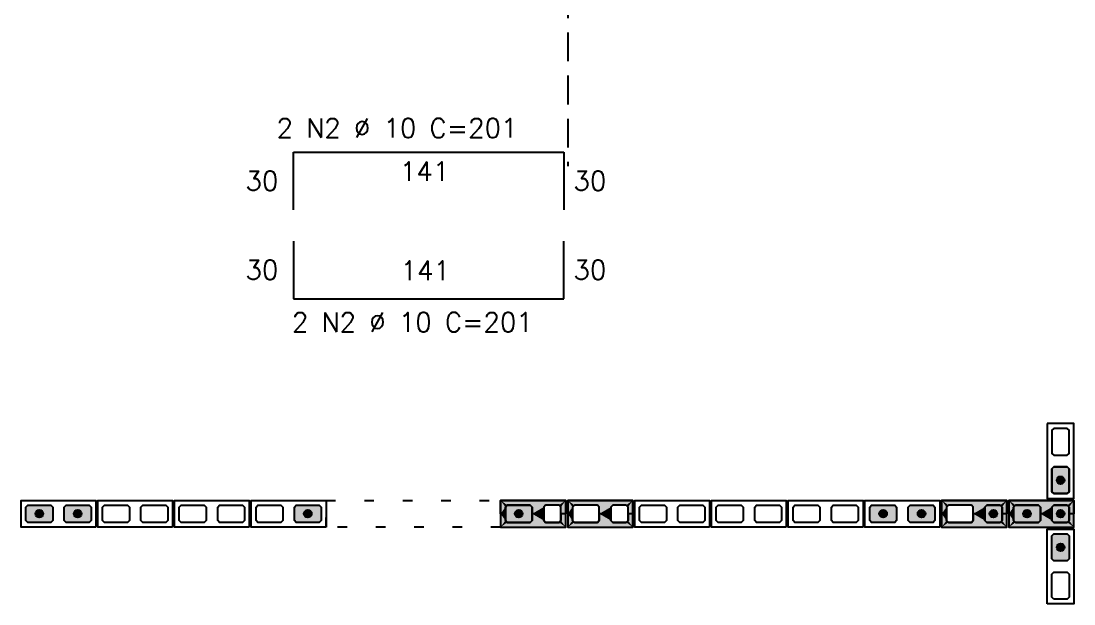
# Model space of a CAD drawing. Extents: x -1.9 to 86, y -1.6 to 61.
# Drawn here: x 50.12 to 61.1, y 14.83 to 20.91 of the extents above; entities that cross this region are included whole.
import ezdxf

# ---------------------------------------------------------------- set-up
doc = ezdxf.new("R2010")
doc.units = 0
doc.header["$MEASUREMENT"] = 0
doc.linetypes.add('ESTILO_TQS_0001', pattern=[0.45, 0.3, -0.15])
doc.linetypes.add('ESTILO_TQS_0002', pattern=[0.4, 0.1, -0.3])
for name, color, linetype in [('PENA_01', 1, 'CONTINUOUS'), ('PENA_02', 2, 'CONTINUOUS'), ('PENA_03', 3, 'CONTINUOUS'), ('PENA_05', 5, 'CONTINUOUS'), ('PENA_11', 252, 'CONTINUOUS'), ('PENA_21', 100, 'CONTINUOUS')]:
    doc.layers.add(name, color=color, linetype=linetype)
doc.styles.get("Standard").update_dxf_attribs({"font": 'ROMANS.SHX'})

msp = doc.modelspace()

# ---------------------------------------------------------------- linework, layer by layer
at = {"layer": 'PENA_01', "linetype": 'ESTILO_TQS_0001'}
msp.add_line((55.816, 23.038), (55.816, 19.394), dxfattribs=at)
at = {"layer": 'PENA_01', "linetype": 'Continuous'}
for points in [[(60.886, 16.66), (60.866, 16.64), (60.866, 16.4), (60.886, 16.38), (61.026, 16.38), (61.046, 16.4), (61.046, 16.64), (61.026, 16.66), (60.886, 16.66)], [(60.886, 16.26), (60.866, 16.24), (60.866, 16), (60.886, 15.98), (61.026, 15.98), (61.046, 16), (61.046, 16.24), (61.026, 16.26), (60.886, 16.26)], [(50.446, 15.7), (50.426, 15.68), (50.186, 15.68), (50.166, 15.7), (50.166, 15.84), (50.186, 15.86), (50.426, 15.86), (50.446, 15.84), (50.446, 15.7)], [(50.846, 15.7), (50.826, 15.68), (50.586, 15.68), (50.566, 15.7), (50.566, 15.84), (50.586, 15.86), (50.826, 15.86), (50.846, 15.84), (50.846, 15.7)], [(51.246, 15.7), (51.226, 15.68), (50.986, 15.68), (50.966, 15.7), (50.966, 15.84), (50.986, 15.86), (51.226, 15.86), (51.246, 15.84), (51.246, 15.7)], [(51.646, 15.7), (51.626, 15.68), (51.386, 15.68), (51.366, 15.7), (51.366, 15.84), (51.386, 15.86), (51.626, 15.86), (51.646, 15.84), (51.646, 15.7)], [(52.046, 15.7), (52.026, 15.68), (51.786, 15.68), (51.766, 15.7), (51.766, 15.84), (51.786, 15.86), (52.026, 15.86), (52.046, 15.84), (52.046, 15.7)], [(52.446, 15.7), (52.426, 15.68), (52.186, 15.68), (52.166, 15.7), (52.166, 15.84), (52.186, 15.86), (52.426, 15.86), (52.446, 15.84), (52.446, 15.7)], [(52.846, 15.7), (52.826, 15.68), (52.586, 15.68), (52.566, 15.7), (52.566, 15.84), (52.586, 15.86), (52.826, 15.86), (52.846, 15.84), (52.846, 15.7)], [(53.246, 15.7), (53.226, 15.68), (52.986, 15.68), (52.966, 15.7), (52.966, 15.84), (52.986, 15.86), (53.226, 15.86), (53.246, 15.84), (53.246, 15.7)], [(55.426, 15.86), (55.186, 15.86), (55.166, 15.84), (55.166, 15.7), (55.186, 15.68), (55.426, 15.68), (55.446, 15.7), (55.446, 15.84), (55.426, 15.86)], [(55.726, 15.86), (55.586, 15.86), (55.566, 15.84), (55.566, 15.7), (55.586, 15.68), (55.726, 15.68), (55.746, 15.7), (55.746, 15.84), (55.726, 15.86)], [(56.126, 15.86), (55.886, 15.86), (55.866, 15.84), (55.866, 15.7), (55.886, 15.68), (56.126, 15.68), (56.146, 15.7), (56.146, 15.84), (56.126, 15.86)], [(56.426, 15.86), (56.286, 15.86), (56.266, 15.84), (56.266, 15.7), (56.286, 15.68), (56.426, 15.68), (56.446, 15.7), (56.446, 15.84), (56.426, 15.86)], [(56.846, 15.7), (56.826, 15.68), (56.586, 15.68), (56.566, 15.7), (56.566, 15.84), (56.586, 15.86), (56.826, 15.86), (56.846, 15.84), (56.846, 15.7)], [(57.246, 15.7), (57.226, 15.68), (56.986, 15.68), (56.966, 15.7), (56.966, 15.84), (56.986, 15.86), (57.226, 15.86), (57.246, 15.84), (57.246, 15.7)], [(57.646, 15.7), (57.626, 15.68), (57.386, 15.68), (57.366, 15.7), (57.366, 15.84), (57.386, 15.86), (57.626, 15.86), (57.646, 15.84), (57.646, 15.7)], [(58.046, 15.7), (58.026, 15.68), (57.786, 15.68), (57.766, 15.7), (57.766, 15.84), (57.786, 15.86), (58.026, 15.86), (58.046, 15.84), (58.046, 15.7)], [(58.446, 15.7), (58.426, 15.68), (58.186, 15.68), (58.166, 15.7), (58.166, 15.84), (58.186, 15.86), (58.426, 15.86), (58.446, 15.84), (58.446, 15.7)], [(58.846, 15.7), (58.826, 15.68), (58.586, 15.68), (58.566, 15.7), (58.566, 15.84), (58.586, 15.86), (58.826, 15.86), (58.846, 15.84), (58.846, 15.7)], [(59.246, 15.7), (59.226, 15.68), (58.986, 15.68), (58.966, 15.7), (58.966, 15.84), (58.986, 15.86), (59.226, 15.86), (59.246, 15.84), (59.246, 15.7)], [(59.646, 15.7), (59.626, 15.68), (59.386, 15.68), (59.366, 15.7), (59.366, 15.84), (59.386, 15.86), (59.626, 15.86), (59.646, 15.84), (59.646, 15.7)], [(60.026, 15.86), (59.786, 15.86), (59.766, 15.84), (59.766, 15.7), (59.786, 15.68), (60.026, 15.68), (60.046, 15.7), (60.046, 15.84), (60.026, 15.86)], [(60.326, 15.86), (60.186, 15.86), (60.166, 15.84), (60.166, 15.7), (60.186, 15.68), (60.326, 15.68), (60.346, 15.7), (60.346, 15.84), (60.326, 15.86)], [(60.726, 15.86), (60.486, 15.86), (60.466, 15.84), (60.466, 15.7), (60.486, 15.68), (60.726, 15.68), (60.746, 15.7), (60.746, 15.84), (60.726, 15.86)], [(61.026, 15.86), (60.886, 15.86), (60.866, 15.84), (60.866, 15.7), (60.886, 15.68), (61.026, 15.68), (61.046, 15.7), (61.046, 15.84), (61.026, 15.86)], [(60.886, 15.28), (60.866, 15.3), (60.866, 15.54), (60.886, 15.56), (61.026, 15.56), (61.046, 15.54), (61.046, 15.3), (61.026, 15.28), (60.886, 15.28)], [(60.886, 14.88), (60.866, 14.9), (60.866, 15.14), (60.886, 15.16), (61.026, 15.16), (61.046, 15.14), (61.046, 14.9), (61.026, 14.88), (60.886, 14.88)]]:
    msp.add_lwpolyline(points, dxfattribs=at)
at = {"layer": 'PENA_02', "linetype": 'Continuous'}
for points in [[(60.816, 16.71), (60.816, 15.93), (61.096, 15.93), (61.096, 16.71), (60.816, 16.71)], [(50.896, 15.63), (50.116, 15.63), (50.116, 15.91), (50.896, 15.91), (50.896, 15.63)], [(51.696, 15.63), (50.916, 15.63), (50.916, 15.91), (51.696, 15.91), (51.696, 15.63)], [(52.496, 15.63), (51.716, 15.63), (51.716, 15.91), (52.496, 15.91), (52.496, 15.63)], [(53.296, 15.63), (52.516, 15.63), (52.516, 15.91), (53.296, 15.91), (53.296, 15.63)], [(55.796, 15.91), (55.116, 15.91), (55.116, 15.63), (55.796, 15.63), (55.796, 15.91)], [(56.496, 15.91), (55.816, 15.91), (55.816, 15.63), (56.496, 15.63), (56.496, 15.91)], [(57.296, 15.63), (56.516, 15.63), (56.516, 15.91), (57.296, 15.91), (57.296, 15.63)], [(58.096, 15.63), (57.316, 15.63), (57.316, 15.91), (58.096, 15.91), (58.096, 15.63)], [(58.896, 15.63), (58.116, 15.63), (58.116, 15.91), (58.896, 15.91), (58.896, 15.63)], [(59.696, 15.63), (58.916, 15.63), (58.916, 15.91), (59.696, 15.91), (59.696, 15.63)], [(60.396, 15.91), (59.716, 15.91), (59.716, 15.63), (60.396, 15.63), (60.396, 15.91)], [(61.096, 15.91), (60.416, 15.91), (60.416, 15.63), (61.096, 15.63), (61.096, 15.91)], [(60.816, 14.83), (60.816, 15.61), (61.096, 15.61), (61.096, 14.83), (60.816, 14.83)]]:
    msp.add_lwpolyline(points, dxfattribs=at)
at = {"layer": 'PENA_03', "linetype": 'Continuous'}
for points in [[(60.886, 15.98), (60.866, 16), (60.866, 16.24), (60.886, 16.26), (61.026, 16.26), (61.046, 16.24), (61.046, 16), (61.026, 15.98), (60.886, 15.98)], [(50.166, 15.84), (50.186, 15.86), (50.426, 15.86), (50.446, 15.84), (50.446, 15.7), (50.426, 15.68), (50.186, 15.68), (50.166, 15.7), (50.166, 15.84)], [(50.566, 15.84), (50.586, 15.86), (50.826, 15.86), (50.846, 15.84), (50.846, 15.7), (50.826, 15.68), (50.586, 15.68), (50.566, 15.7), (50.566, 15.84)], [(53.246, 15.7), (53.226, 15.68), (52.986, 15.68), (52.966, 15.7), (52.966, 15.84), (52.986, 15.86), (53.226, 15.86), (53.246, 15.84), (53.246, 15.7)], [(55.446, 15.7), (55.426, 15.68), (55.186, 15.68), (55.166, 15.7), (55.166, 15.84), (55.186, 15.86), (55.426, 15.86), (55.446, 15.84), (55.446, 15.7)], [(59.246, 15.7), (59.226, 15.68), (58.986, 15.68), (58.966, 15.7), (58.966, 15.84), (58.986, 15.86), (59.226, 15.86), (59.246, 15.84), (59.246, 15.7)], [(59.646, 15.7), (59.626, 15.68), (59.386, 15.68), (59.366, 15.7), (59.366, 15.84), (59.386, 15.86), (59.626, 15.86), (59.646, 15.84), (59.646, 15.7)], [(60.186, 15.68), (60.166, 15.7), (60.166, 15.84), (60.186, 15.86), (60.326, 15.86), (60.346, 15.84), (60.346, 15.7), (60.326, 15.68), (60.186, 15.68)], [(60.466, 15.84), (60.486, 15.86), (60.726, 15.86), (60.746, 15.84), (60.746, 15.7), (60.726, 15.68), (60.486, 15.68), (60.466, 15.7), (60.466, 15.84)], [(60.886, 15.68), (60.866, 15.7), (60.866, 15.84), (60.886, 15.86), (61.026, 15.86), (61.046, 15.84), (61.046, 15.7), (61.026, 15.68), (60.886, 15.68)], [(61.026, 15.56), (61.046, 15.54), (61.046, 15.3), (61.026, 15.28), (60.886, 15.28), (60.866, 15.3), (60.866, 15.54), (60.886, 15.56), (61.026, 15.56)]]:
    msp.add_lwpolyline(points, dxfattribs=at)
at = {"layer": 'PENA_03', "linetype": 'ESTILO_TQS_0002'}
msp.add_lwpolyline([(53.296, 15.63), (53.296, 15.91), (55.116, 15.91), (55.116, 15.63), (53.296, 15.63)], dxfattribs=at)
at = {"layer": 'PENA_03', "linetype": 'Continuous'}
for centre in [(60.956, 16.12), (50.306, 15.77), (50.706, 15.77), (53.106, 15.77), (55.306, 15.77), (59.106, 15.77), (59.506, 15.77), (60.256, 15.77), (60.606, 15.77), (60.956, 15.77), (60.956, 15.42)]:
    msp.add_circle(centre, 0.04, dxfattribs=at)
for points in [[(60.996, 16.12), (60.936, 16.155), (60.918, 16.134)], [(60.996, 16.12), (60.962, 16.16), (60.936, 16.155)], [(60.996, 16.12), (60.986, 16.146), (60.962, 16.16)], [(60.996, 16.12), (60.918, 16.134), (60.918, 16.106)], [(60.996, 16.12), (60.918, 16.106), (60.936, 16.086)], [(60.996, 16.12), (60.936, 16.086), (60.962, 16.081)], [(60.996, 16.12), (60.962, 16.081), (60.986, 16.094)], [(60.996, 16.12), (60.986, 16.094), (60.996, 16.12)], [(50.346, 15.77), (50.286, 15.805), (50.268, 15.784)], [(50.346, 15.77), (50.268, 15.784), (50.268, 15.756)], [(50.346, 15.77), (50.268, 15.756), (50.286, 15.736)], [(50.346, 15.77), (50.312, 15.81), (50.286, 15.805)], [(50.346, 15.77), (50.286, 15.736), (50.312, 15.731)], [(50.346, 15.77), (50.336, 15.796), (50.312, 15.81)], [(50.346, 15.77), (50.312, 15.731), (50.336, 15.744)], [(50.346, 15.77), (50.336, 15.744), (50.346, 15.77)], [(50.746, 15.77), (50.686, 15.805), (50.668, 15.784)], [(50.746, 15.77), (50.668, 15.784), (50.668, 15.756)], [(50.746, 15.77), (50.668, 15.756), (50.686, 15.736)], [(50.746, 15.77), (50.712, 15.81), (50.686, 15.805)], [(50.746, 15.77), (50.686, 15.736), (50.712, 15.731)], [(50.746, 15.77), (50.736, 15.796), (50.712, 15.81)], [(50.746, 15.77), (50.712, 15.731), (50.736, 15.744)], [(50.746, 15.77), (50.736, 15.744), (50.746, 15.77)], [(53.146, 15.77), (53.086, 15.805), (53.068, 15.784)], [(53.146, 15.77), (53.068, 15.784), (53.068, 15.756)], [(53.146, 15.77), (53.068, 15.756), (53.086, 15.736)], [(53.146, 15.77), (53.112, 15.81), (53.086, 15.805)], [(53.146, 15.77), (53.086, 15.736), (53.112, 15.731)], [(53.146, 15.77), (53.136, 15.796), (53.112, 15.81)], [(53.146, 15.77), (53.112, 15.731), (53.136, 15.744)], [(53.146, 15.77), (53.136, 15.744), (53.146, 15.77)], [(55.346, 15.77), (55.286, 15.805), (55.268, 15.784)], [(55.346, 15.77), (55.268, 15.784), (55.268, 15.756)], [(55.346, 15.77), (55.268, 15.756), (55.286, 15.736)], [(55.346, 15.77), (55.312, 15.81), (55.286, 15.805)], [(55.346, 15.77), (55.286, 15.736), (55.312, 15.731)], [(55.346, 15.77), (55.336, 15.796), (55.312, 15.81)], [(55.346, 15.77), (55.312, 15.731), (55.336, 15.744)], [(55.346, 15.77), (55.336, 15.744), (55.346, 15.77)], [(59.146, 15.77), (59.086, 15.805), (59.068, 15.784)], [(59.146, 15.77), (59.068, 15.784), (59.068, 15.756)], [(59.146, 15.77), (59.068, 15.756), (59.086, 15.736)], [(59.146, 15.77), (59.112, 15.81), (59.086, 15.805)], [(59.146, 15.77), (59.086, 15.736), (59.112, 15.731)], [(59.146, 15.77), (59.136, 15.796), (59.112, 15.81)], [(59.146, 15.77), (59.112, 15.731), (59.136, 15.744)], [(59.146, 15.77), (59.136, 15.744), (59.146, 15.77)], [(59.546, 15.77), (59.486, 15.805), (59.468, 15.784)], [(59.546, 15.77), (59.468, 15.784), (59.468, 15.756)], [(59.546, 15.77), (59.468, 15.756), (59.486, 15.736)], [(59.546, 15.77), (59.512, 15.81), (59.486, 15.805)], [(59.546, 15.77), (59.486, 15.736), (59.512, 15.731)], [(59.546, 15.77), (59.536, 15.796), (59.512, 15.81)], [(59.546, 15.77), (59.512, 15.731), (59.536, 15.744)], [(59.546, 15.77), (59.536, 15.744), (59.546, 15.77)], [(60.296, 15.77), (60.236, 15.805), (60.218, 15.784)], [(60.296, 15.77), (60.218, 15.784), (60.218, 15.756)], [(60.296, 15.77), (60.218, 15.756), (60.236, 15.736)], [(60.296, 15.77), (60.262, 15.81), (60.236, 15.805)], [(60.296, 15.77), (60.236, 15.736), (60.262, 15.731)], [(60.296, 15.77), (60.286, 15.796), (60.262, 15.81)], [(60.296, 15.77), (60.262, 15.731), (60.286, 15.744)], [(60.296, 15.77), (60.286, 15.744), (60.296, 15.77)], [(60.646, 15.77), (60.586, 15.805), (60.568, 15.784)], [(60.646, 15.77), (60.568, 15.784), (60.568, 15.756)], [(60.646, 15.77), (60.568, 15.756), (60.586, 15.736)], [(60.646, 15.77), (60.612, 15.81), (60.586, 15.805)], [(60.646, 15.77), (60.586, 15.736), (60.612, 15.731)], [(60.646, 15.77), (60.636, 15.796), (60.612, 15.81)], [(60.646, 15.77), (60.612, 15.731), (60.636, 15.744)], [(60.646, 15.77), (60.636, 15.744), (60.646, 15.77)], [(60.996, 15.77), (60.936, 15.805), (60.918, 15.784)], [(60.996, 15.77), (60.918, 15.784), (60.918, 15.756)], [(60.996, 15.77), (60.918, 15.756), (60.936, 15.736)], [(60.996, 15.77), (60.962, 15.81), (60.936, 15.805)], [(60.996, 15.77), (60.936, 15.736), (60.962, 15.731)], [(60.996, 15.77), (60.986, 15.796), (60.962, 15.81)], [(60.996, 15.77), (60.962, 15.731), (60.986, 15.744)], [(60.996, 15.77), (60.986, 15.744), (60.996, 15.77)], [(60.996, 15.42), (60.936, 15.455), (60.918, 15.434)], [(60.996, 15.42), (60.918, 15.434), (60.918, 15.406)], [(60.996, 15.42), (60.918, 15.406), (60.936, 15.386)], [(60.996, 15.42), (60.962, 15.46), (60.936, 15.455)], [(60.996, 15.42), (60.936, 15.386), (60.962, 15.381)], [(60.996, 15.42), (60.986, 15.446), (60.962, 15.46)], [(60.996, 15.42), (60.962, 15.381), (60.986, 15.394)], [(60.996, 15.42), (60.986, 15.394), (60.996, 15.42)]]:
    msp.add_solid(points, dxfattribs=at)
at = {"layer": 'PENA_05', "linetype": 'Continuous'}
for p, q in [((52.956, 18.94), (52.956, 19.54)), ((52.956, 19.54), (55.776, 19.54)), ((55.776, 19.54), (55.776, 18.94)), ((52.956, 18.612), (52.956, 18.012)), ((55.776, 18.012), (55.776, 18.612)), ((52.956, 18.012), (55.776, 18.012))]:
    msp.add_line(p, q, dxfattribs=at)
at = {"layer": 'PENA_11', "linetype": 'Continuous'}
for points in [[(60.886, 15.98), (60.866, 16.24), (60.886, 16.26)], [(60.886, 15.98), (60.886, 16.26), (61.026, 16.26)], [(60.886, 15.98), (61.026, 16.26), (61.046, 16.24)], [(60.886, 15.98), (60.866, 16), (60.866, 16.24)], [(60.886, 15.98), (61.046, 16.24), (61.046, 16)], [(60.886, 15.98), (61.046, 16), (61.026, 15.98)], [(60.886, 15.98), (61.026, 15.98), (60.886, 15.98)], [(50.166, 15.84), (50.186, 15.86), (50.426, 15.86)], [(50.166, 15.84), (50.426, 15.86), (50.446, 15.84)], [(50.166, 15.84), (50.446, 15.84), (50.446, 15.7)], [(50.166, 15.84), (50.446, 15.7), (50.426, 15.68)], [(50.166, 15.84), (50.426, 15.68), (50.186, 15.68)], [(50.166, 15.84), (50.186, 15.68), (50.166, 15.7)], [(50.166, 15.84), (50.166, 15.7), (50.166, 15.84)], [(50.566, 15.84), (50.586, 15.86), (50.826, 15.86)], [(50.566, 15.84), (50.826, 15.86), (50.846, 15.84)], [(50.566, 15.84), (50.846, 15.84), (50.846, 15.7)], [(50.566, 15.84), (50.846, 15.7), (50.826, 15.68)], [(50.566, 15.84), (50.826, 15.68), (50.586, 15.68)], [(50.566, 15.84), (50.586, 15.68), (50.566, 15.7)], [(50.566, 15.84), (50.566, 15.7), (50.566, 15.84)], [(53.246, 15.7), (52.966, 15.84), (52.986, 15.86)], [(53.246, 15.7), (52.966, 15.7), (52.966, 15.84)], [(53.246, 15.7), (52.986, 15.86), (53.226, 15.86)], [(53.246, 15.7), (53.226, 15.86), (53.246, 15.84)], [(53.246, 15.7), (53.246, 15.84), (53.246, 15.7)], [(55.446, 15.7), (55.166, 15.84), (55.186, 15.86)], [(55.446, 15.7), (55.166, 15.7), (55.166, 15.84)], [(55.446, 15.7), (55.186, 15.86), (55.426, 15.86)], [(55.446, 15.7), (55.426, 15.86), (55.446, 15.84)], [(55.446, 15.7), (55.446, 15.84), (55.446, 15.7)], [(59.246, 15.7), (58.966, 15.84), (58.986, 15.86)], [(59.246, 15.7), (58.966, 15.7), (58.966, 15.84)], [(59.246, 15.7), (58.986, 15.86), (59.226, 15.86)], [(59.246, 15.7), (59.226, 15.86), (59.246, 15.84)], [(59.246, 15.7), (59.246, 15.84), (59.246, 15.7)], [(59.646, 15.7), (59.366, 15.84), (59.386, 15.86)], [(59.646, 15.7), (59.366, 15.7), (59.366, 15.84)], [(59.646, 15.7), (59.386, 15.86), (59.626, 15.86)], [(59.646, 15.7), (59.626, 15.86), (59.646, 15.84)], [(59.646, 15.7), (59.646, 15.84), (59.646, 15.7)], [(60.186, 15.68), (60.166, 15.84), (60.186, 15.86)], [(60.186, 15.68), (60.166, 15.7), (60.166, 15.84)], [(60.186, 15.68), (60.186, 15.86), (60.326, 15.86)], [(60.186, 15.68), (60.326, 15.86), (60.346, 15.84)], [(60.186, 15.68), (60.346, 15.84), (60.346, 15.7)], [(60.466, 15.84), (60.486, 15.86), (60.726, 15.86)], [(60.466, 15.84), (60.726, 15.86), (60.746, 15.84)], [(60.466, 15.84), (60.746, 15.84), (60.746, 15.7)], [(60.466, 15.84), (60.746, 15.7), (60.726, 15.68)], [(60.466, 15.84), (60.726, 15.68), (60.486, 15.68)], [(60.466, 15.84), (60.486, 15.68), (60.466, 15.7)], [(60.466, 15.84), (60.466, 15.7), (60.466, 15.84)], [(60.886, 15.68), (60.866, 15.84), (60.886, 15.86)], [(60.886, 15.68), (60.866, 15.7), (60.866, 15.84)], [(60.886, 15.68), (60.886, 15.86), (61.026, 15.86)], [(60.886, 15.68), (61.026, 15.86), (61.046, 15.84)], [(60.886, 15.68), (61.046, 15.84), (61.046, 15.7)], [(53.246, 15.7), (52.986, 15.68), (52.966, 15.7)], [(53.246, 15.7), (53.226, 15.68), (52.986, 15.68)], [(55.446, 15.7), (55.186, 15.68), (55.166, 15.7)], [(55.446, 15.7), (55.426, 15.68), (55.186, 15.68)], [(59.246, 15.7), (58.986, 15.68), (58.966, 15.7)], [(59.246, 15.7), (59.226, 15.68), (58.986, 15.68)], [(59.646, 15.7), (59.386, 15.68), (59.366, 15.7)], [(59.646, 15.7), (59.626, 15.68), (59.386, 15.68)], [(60.186, 15.68), (60.346, 15.7), (60.326, 15.68)], [(60.186, 15.68), (60.326, 15.68), (60.186, 15.68)], [(60.886, 15.68), (61.046, 15.7), (61.026, 15.68)], [(60.886, 15.68), (61.026, 15.68), (60.886, 15.68)], [(61.026, 15.56), (60.886, 15.28), (60.866, 15.3)], [(61.026, 15.56), (60.866, 15.3), (60.866, 15.54)], [(61.026, 15.56), (60.866, 15.54), (60.886, 15.56)], [(61.026, 15.56), (61.026, 15.28), (60.886, 15.28)], [(61.026, 15.56), (60.886, 15.56), (61.026, 15.56)], [(61.026, 15.56), (61.046, 15.54), (61.046, 15.3)], [(61.026, 15.56), (61.046, 15.3), (61.026, 15.28)]]:
    msp.add_solid(points, dxfattribs=at)
at = {"layer": 'PENA_21', "linetype": 'Continuous'}
for points in [[(55.796, 15.77), (55.746, 15.77), (55.746, 15.84), (55.726, 15.86), (55.586, 15.86), (55.566, 15.84), (55.566, 15.77), (55.446, 15.77), (55.446, 15.84), (55.426, 15.86), (55.186, 15.86), (55.166, 15.84), (55.166, 15.77), (55.116, 15.77), (55.116, 15.91), (55.796, 15.91), (55.796, 15.77)], [(56.496, 15.77), (56.446, 15.77), (56.446, 15.84), (56.426, 15.86), (56.286, 15.86), (56.266, 15.84), (56.266, 15.77), (56.146, 15.77), (56.146, 15.84), (56.126, 15.86), (55.886, 15.86), (55.866, 15.84), (55.866, 15.77), (55.816, 15.77), (55.816, 15.91), (56.496, 15.91), (56.496, 15.77)], [(60.396, 15.77), (60.346, 15.77), (60.346, 15.84), (60.326, 15.86), (60.186, 15.86), (60.166, 15.84), (60.166, 15.77), (60.046, 15.77), (60.046, 15.84), (60.026, 15.86), (59.786, 15.86), (59.766, 15.84), (59.766, 15.77), (59.716, 15.77), (59.716, 15.91), (60.396, 15.91), (60.396, 15.77)], [(61.096, 15.77), (61.046, 15.77), (61.046, 15.84), (61.026, 15.86), (60.886, 15.86), (60.866, 15.84), (60.866, 15.77), (60.746, 15.77), (60.746, 15.84), (60.726, 15.86), (60.486, 15.86), (60.466, 15.84), (60.466, 15.77), (60.416, 15.77), (60.416, 15.91), (61.096, 15.91), (61.096, 15.77)], [(55.796, 15.77), (55.746, 15.77), (55.746, 15.7), (55.726, 15.68), (55.586, 15.68), (55.566, 15.7), (55.566, 15.77), (55.446, 15.77), (55.446, 15.7), (55.426, 15.68), (55.186, 15.68), (55.166, 15.7), (55.166, 15.77), (55.116, 15.77), (55.116, 15.63), (55.796, 15.63), (55.796, 15.77)], [(56.496, 15.77), (56.446, 15.77), (56.446, 15.7), (56.426, 15.68), (56.286, 15.68), (56.266, 15.7), (56.266, 15.77), (56.146, 15.77), (56.146, 15.7), (56.126, 15.68), (55.886, 15.68), (55.866, 15.7), (55.866, 15.77), (55.816, 15.77), (55.816, 15.63), (56.496, 15.63), (56.496, 15.77)], [(60.396, 15.77), (60.346, 15.77), (60.346, 15.7), (60.326, 15.68), (60.186, 15.68), (60.166, 15.7), (60.166, 15.77), (60.046, 15.77), (60.046, 15.7), (60.026, 15.68), (59.786, 15.68), (59.766, 15.7), (59.766, 15.77), (59.716, 15.77), (59.716, 15.63), (60.396, 15.63), (60.396, 15.77)], [(61.096, 15.77), (61.046, 15.77), (61.046, 15.7), (61.026, 15.68), (60.886, 15.68), (60.866, 15.7), (60.866, 15.77), (60.746, 15.77), (60.746, 15.7), (60.726, 15.68), (60.486, 15.68), (60.466, 15.7), (60.466, 15.77), (60.416, 15.77), (60.416, 15.63), (61.096, 15.63), (61.096, 15.77)]]:
    msp.add_lwpolyline(points, dxfattribs=at)
for points in [[(55.796, 15.91), (55.186, 15.86), (55.116, 15.91)], [(55.186, 15.86), (55.166, 15.84), (55.116, 15.91)], [(55.116, 15.91), (55.166, 15.84), (55.116, 15.77)], [(55.166, 15.84), (55.166, 15.77), (55.116, 15.77)], [(55.426, 15.86), (55.186, 15.86), (55.796, 15.91)], [(55.446, 15.84), (55.426, 15.86), (55.796, 15.91)], [(55.796, 15.91), (55.586, 15.86), (55.446, 15.84)], [(55.446, 15.77), (55.446, 15.84), (55.586, 15.86)], [(55.446, 15.77), (55.586, 15.86), (55.566, 15.84)], [(55.446, 15.77), (55.566, 15.84), (55.566, 15.77)], [(55.796, 15.91), (55.726, 15.86), (55.586, 15.86)], [(55.796, 15.91), (55.746, 15.84), (55.726, 15.86)], [(55.796, 15.91), (55.796, 15.77), (55.746, 15.77)], [(55.796, 15.91), (55.746, 15.77), (55.746, 15.84)], [(56.496, 15.91), (55.886, 15.86), (55.816, 15.91)], [(55.886, 15.86), (55.866, 15.84), (55.816, 15.91)], [(55.816, 15.91), (55.866, 15.84), (55.816, 15.77)], [(55.866, 15.84), (55.866, 15.77), (55.816, 15.77)], [(56.126, 15.86), (55.886, 15.86), (56.496, 15.91)], [(56.146, 15.84), (56.126, 15.86), (56.496, 15.91)], [(56.496, 15.91), (56.286, 15.86), (56.146, 15.84)], [(56.146, 15.77), (56.146, 15.84), (56.286, 15.86)], [(56.146, 15.77), (56.286, 15.86), (56.266, 15.84)], [(56.146, 15.77), (56.266, 15.84), (56.266, 15.77)], [(56.496, 15.91), (56.426, 15.86), (56.286, 15.86)], [(56.496, 15.91), (56.446, 15.84), (56.426, 15.86)], [(56.496, 15.91), (56.496, 15.77), (56.446, 15.77)], [(56.496, 15.91), (56.446, 15.77), (56.446, 15.84)], [(60.396, 15.91), (59.786, 15.86), (59.716, 15.91)], [(59.786, 15.86), (59.766, 15.84), (59.716, 15.91)], [(59.716, 15.91), (59.766, 15.84), (59.716, 15.77)], [(59.766, 15.84), (59.766, 15.77), (59.716, 15.77)], [(60.026, 15.86), (59.786, 15.86), (60.396, 15.91)], [(60.046, 15.84), (60.026, 15.86), (60.396, 15.91)], [(60.396, 15.91), (60.186, 15.86), (60.046, 15.84)], [(60.046, 15.77), (60.046, 15.84), (60.186, 15.86)], [(60.046, 15.77), (60.186, 15.86), (60.166, 15.84)], [(60.046, 15.77), (60.166, 15.84), (60.166, 15.77)], [(60.396, 15.91), (60.326, 15.86), (60.186, 15.86)], [(60.396, 15.91), (60.346, 15.84), (60.326, 15.86)], [(60.396, 15.91), (60.396, 15.77), (60.346, 15.77)], [(60.396, 15.91), (60.346, 15.77), (60.346, 15.84)], [(61.096, 15.91), (60.486, 15.86), (60.416, 15.91)], [(60.486, 15.86), (60.466, 15.84), (60.416, 15.91)], [(60.416, 15.91), (60.466, 15.84), (60.416, 15.77)], [(60.466, 15.84), (60.466, 15.77), (60.416, 15.77)], [(60.726, 15.86), (60.486, 15.86), (61.096, 15.91)], [(60.746, 15.84), (60.726, 15.86), (61.096, 15.91)], [(61.096, 15.91), (60.886, 15.86), (60.746, 15.84)], [(60.746, 15.77), (60.746, 15.84), (60.886, 15.86)], [(60.746, 15.77), (60.886, 15.86), (60.866, 15.84)], [(60.746, 15.77), (60.866, 15.84), (60.866, 15.77)], [(61.096, 15.91), (61.026, 15.86), (60.886, 15.86)], [(61.096, 15.91), (61.046, 15.84), (61.026, 15.86)], [(61.096, 15.91), (61.096, 15.77), (61.046, 15.77)], [(61.096, 15.91), (61.046, 15.77), (61.046, 15.84)], [(55.116, 15.63), (55.166, 15.7), (55.116, 15.77)], [(55.166, 15.7), (55.166, 15.77), (55.116, 15.77)], [(55.446, 15.77), (55.446, 15.7), (55.586, 15.68)], [(55.446, 15.77), (55.586, 15.68), (55.566, 15.7)], [(55.446, 15.77), (55.566, 15.7), (55.566, 15.77)], [(55.796, 15.63), (55.796, 15.77), (55.746, 15.77)], [(55.796, 15.63), (55.746, 15.77), (55.746, 15.7)], [(55.816, 15.63), (55.866, 15.7), (55.816, 15.77)], [(55.866, 15.7), (55.866, 15.77), (55.816, 15.77)], [(56.146, 15.77), (56.146, 15.7), (56.286, 15.68)], [(56.146, 15.77), (56.286, 15.68), (56.266, 15.7)], [(56.146, 15.77), (56.266, 15.7), (56.266, 15.77)], [(56.496, 15.63), (56.496, 15.77), (56.446, 15.77)], [(56.496, 15.63), (56.446, 15.77), (56.446, 15.7)], [(59.716, 15.63), (59.766, 15.7), (59.716, 15.77)], [(59.766, 15.7), (59.766, 15.77), (59.716, 15.77)], [(60.046, 15.77), (60.046, 15.7), (60.186, 15.68)], [(60.046, 15.77), (60.186, 15.68), (60.166, 15.7)], [(60.046, 15.77), (60.166, 15.7), (60.166, 15.77)], [(60.396, 15.63), (60.396, 15.77), (60.346, 15.77)], [(60.396, 15.63), (60.346, 15.77), (60.346, 15.7)], [(60.416, 15.63), (60.466, 15.7), (60.416, 15.77)], [(60.466, 15.7), (60.466, 15.77), (60.416, 15.77)], [(60.746, 15.77), (60.746, 15.7), (60.886, 15.68)], [(60.746, 15.77), (60.886, 15.68), (60.866, 15.7)], [(60.746, 15.77), (60.866, 15.7), (60.866, 15.77)], [(61.096, 15.63), (61.096, 15.77), (61.046, 15.77)], [(61.096, 15.63), (61.046, 15.77), (61.046, 15.7)], [(55.186, 15.68), (55.166, 15.7), (55.116, 15.63)], [(55.796, 15.63), (55.186, 15.68), (55.116, 15.63)], [(55.426, 15.68), (55.186, 15.68), (55.796, 15.63)], [(55.446, 15.7), (55.426, 15.68), (55.796, 15.63)], [(55.796, 15.63), (55.586, 15.68), (55.446, 15.7)], [(55.796, 15.63), (55.726, 15.68), (55.586, 15.68)], [(55.796, 15.63), (55.746, 15.7), (55.726, 15.68)], [(55.886, 15.68), (55.866, 15.7), (55.816, 15.63)], [(56.496, 15.63), (55.886, 15.68), (55.816, 15.63)], [(56.126, 15.68), (55.886, 15.68), (56.496, 15.63)], [(56.146, 15.7), (56.126, 15.68), (56.496, 15.63)], [(56.496, 15.63), (56.286, 15.68), (56.146, 15.7)], [(56.496, 15.63), (56.426, 15.68), (56.286, 15.68)], [(56.496, 15.63), (56.446, 15.7), (56.426, 15.68)], [(59.786, 15.68), (59.766, 15.7), (59.716, 15.63)], [(60.396, 15.63), (59.786, 15.68), (59.716, 15.63)], [(60.026, 15.68), (59.786, 15.68), (60.396, 15.63)], [(60.046, 15.7), (60.026, 15.68), (60.396, 15.63)], [(60.396, 15.63), (60.186, 15.68), (60.046, 15.7)], [(60.396, 15.63), (60.326, 15.68), (60.186, 15.68)], [(60.396, 15.63), (60.346, 15.7), (60.326, 15.68)], [(60.486, 15.68), (60.466, 15.7), (60.416, 15.63)], [(61.096, 15.63), (60.486, 15.68), (60.416, 15.63)], [(60.726, 15.68), (60.486, 15.68), (61.096, 15.63)], [(60.746, 15.7), (60.726, 15.68), (61.096, 15.63)], [(61.096, 15.63), (60.886, 15.68), (60.746, 15.7)], [(61.096, 15.63), (61.026, 15.68), (60.886, 15.68)], [(61.096, 15.63), (61.046, 15.7), (61.026, 15.68)]]:
    msp.add_solid(points, dxfattribs=at)

# ---------------------------------------------------------------- texts
at = {"layer": 'PENA_03', "linetype": 'Continuous'}
for s, p in [('2 N2 %%c 10 C=201', (52.781, 19.691)), ('141', (54.066, 19.24)), ('30', (52.456, 19.14)), ('30', (55.876, 19.14)), ('30', (52.456, 18.212)), ('141', (54.073, 18.205)), ('30', (55.876, 18.212)), ('2 N2 %%c 10 C=201', (52.941, 17.668))]:
    msp.add_text(s, height=0.2, dxfattribs=at).set_placement(p)

doc.saveas('drawing.dxf')
